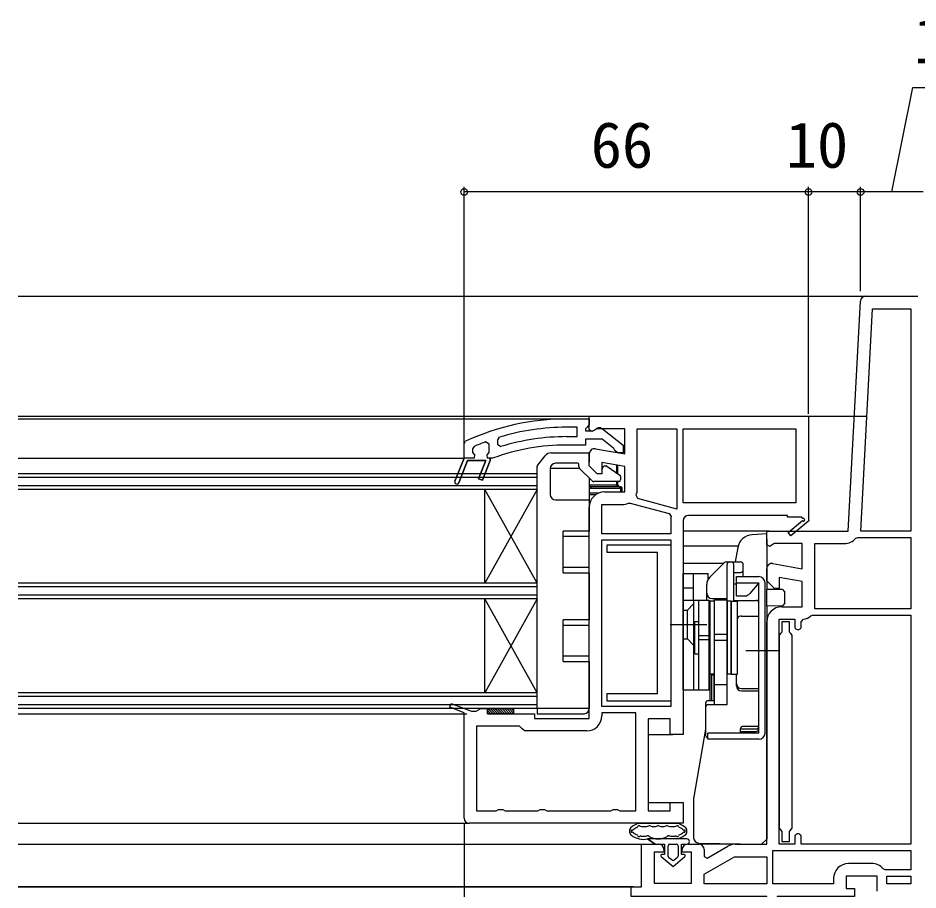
# Model space of a CAD drawing. Units: millimetres, scale not verified. Extents: x -525 to 525, y -783 to 778.
# Drawn here: x 1.5 to 174, y -244.5 to -77.4 of the extents above; entities that cross this region are included whole.
import ezdxf
from ezdxf.enums import TextEntityAlignment as Align

# ---------------------------------------------------------------- set-up
doc = ezdxf.new("R2010")
doc.units = ezdxf.units.MM
doc.header["$LTSCALE"] = 4
for name, color, linetype in [('0-2_YKK_11', 7, 'Continuous'), ('0-4_YKK_12', 2, 'Continuous'), ('0-5_YKK_13', 4, 'Continuous'), ('0-7_YKK_D', 6, 'Continuous')]:
    doc.layers.add(name, color=color, linetype=linetype)
doc.styles.add('ＭＳ ゴシック', font='')
doc.styles.get('ＭＳ ゴシック').set_extended_font_data('MS Gothic')

msp = doc.modelspace()

# ---------------------------------------------------------------- linework, layer by layer
at = {"layer": '0-2_YKK_11'}
for p, q in [((163.949, -130.7), (174, -130.7)), ((126.599, -173.696), (126.599, -176.196)), ((129.8, -235.7), (132, -235.7)), ((165.1, -239.4), (160.7, -239.4))]:
    msp.add_line(p, q, dxfattribs=at)
for points in [[(146.174, -181.915), (151.8, -182.907), (151.8, -178.1), (146.444, -178.1), (145.576, -178.642), (145, -178.323), (145, -175.7), (160.642, -175.7), (162.95, -131.648)], [(106.633, -154.196), (111, -154.196), (111, -155.296), (110.563, -155.792), (110.3, -156.09), (110.3, -156.496), (111.7, -156.496), (112.1, -156.296)], [(110.999, -153.696), (152.999, -153.696), (152.999, -173.562), (153.077, -173.696), (149.658, -176.601), (149.14, -175.991), (151.86, -173.68)], [(112.173, -159.911), (117.799, -160.903), (117.799, -156.096), (112.443, -156.096), (111.575, -156.638), (110.999, -156.319), (110.999, -153.696)], [(106.633, -157.596), (108.7, -157.596), (108.7, -155.796), (106.633, -155.796)], [(113.517, -156.109), (117.5, -159.221), (117.5, -160.696), (116.399, -160.696), (115.899, -160.221), (115.708, -159.851), (113.461, -158.096), (110.3, -158.096), (110.3, -159.196), (106.633, -159.196)], [(127.799, -156.096), (127.799, -171.475), (120.315, -169.47), (119.982, -168.797)], [(120.199, -167.696), (120.199, -156.096), (127.799, -156.096)], [(88.9, -159.491), (88.6, -159.949), (88.6, -160.621), (88.975, -161.106), (88.9, -161.696), (87, -161.696), (85.228, -166.148), (87, -161.696), (87, -158.914), (87.29, -158.461)], [(85.972, -166.444), (87.662, -162.196), (91.139, -162.196), (89.765, -165.648), (90.509, -165.944), (92, -162.196), (92, -161.696), (91.5, -161.696), (91.425, -161.106), (91.8, -160.621), (91.8, -160.596), (91.8, -159.061), (91.125, -158.592)], [(93.755, -157.705), (93.4, -158.183), (93.4, -159.02), (94.048, -159.497)], [(92.617, -161.666), (92.446, -161.696), (92, -161.696), (92, -162.196), (90.509, -165.944), (89.765, -165.648), (91.139, -162.196), (87.662, -162.196), (85.972, -166.444)], [(113.899, -168.196), (117.799, -168.196), (117.799, -163.34), (113.399, -162.565), (113.399, -164.696), (112.499, -164.696), (110.999, -163.196), (110.999, -160.896)], [(126.599, -176.196), (113.399, -176.196), (113.399, -170.596), (117.299, -170.596)], [(118.491, -170.34), (118.825, -170.313), (126.332, -172.324), (126.689, -172.921)], [(86.999, -230.696), (86.999, -210.507), (84.258, -209.47), (84.541, -208.722), (88.439, -210.196), (89.333, -210.196), (89.766, -209.946), (90.199, -209.696), (91.499, -209.696), (91.499, -210.696), (100.499, -210.696), (100.499, -211.596), (110.999, -211.596), (110.999, -171.096)], [(128.999, -173.696), (128.999, -214.696), (126.499, -214.696), (126.499, -211.696), (122.299, -211.696), (122.299, -229.296), (126.499, -229.296), (126.499, -227.696), (128.999, -227.696), (128.999, -231.696), (87.999, -231.696)], [(151.925, -173.302), (151.749, -172.996), (148.999, -172.996), (148.999, -172.696), (129.999, -172.696)], [(162.076, -177.076), (162.458, -176.9), (172.6, -176.9), (172.6, -190.6)], [(172.6, -190.6), (154.2, -190.6), (154.2, -178.1), (159.865, -178.1)], [(147.9, -190.2), (151.8, -190.2), (151.8, -185.344), (147.4, -184.568), (147.4, -186.7), (146.5, -186.7), (145, -185.2), (145, -182.9)], [(138.973, -235.7), (145, -235.7), (145, -193.1)], [(150.4, -234.3), (150.4, -235.7), (147.4, -235.7), (147.4, -192.6), (150.4, -192.6), (150.4, -194)], [(172.6, -191.8), (172.6, -235.7), (151.6, -235.7), (151.6, -234.3)], [(151.6, -194), (151.6, -193.084), (152.048, -192.587)], [(153.455, -191.938), (153.8, -191.8), (172.6, -191.8)], [(119.899, -229.296), (119.899, -210.496), (113.399, -210.496), (113.399, -211.096)], [(110.499, -213.996), (98.594, -213.996), (98.097, -213.546), (97.599, -213.096), (89.399, -213.096), (89.399, -229.296), (93.133, -229.296), (93.566, -229.046), (94.432, -229.046), (94.865, -229.296), (101.133, -229.296), (101.566, -229.046), (102.432, -229.046), (102.865, -229.296), (115.133, -229.296), (115.566, -229.046), (116.432, -229.046), (116.865, -229.296), (119.899, -229.296)], [(166.2, -244.7), (166.2, -241.8), (160.2, -241.8), (160.2, -244.2), (161.8, -244.2), (161.8, -245.7), (147, -245.7), (147, -258.608), (147.25, -258.904), (147.5, -259.2), (147.5, -260.7), (145, -260.7), (145, -245.7), (119, -245.7), (119, -243.9), (121, -243.9), (121, -235.7), (124.3, -235.7)], [(133, -236.7), (133, -238.045), (133.567, -238.373), (137.523, -236.089)], [(125.3, -236.7), (125.3, -237.2), (123.4, -237.2), (123.4, -243.2), (130.6, -243.2), (130.6, -237.2), (128.8, -237.2), (128.8, -236.7)], [(146.2, -236.9), (172.6, -236.9), (172.6, -240.6), (167.692, -240.6), (167.31, -240.422)], [(157.8, -242.3), (157.8, -243.3), (146.2, -243.3), (146.2, -236.9)]]:
    msp.add_lwpolyline(points, dxfattribs=at)
for points in [[(163.045, -175.7), (165.278, -133.1), (172.6, -133.1), (172.6, -175.7)], [(150.599, -170.296), (128.999, -170.296), (128.999, -156.096), (150.599, -156.096)], [(113.399, -209.296), (113.399, -177.396), (126.599, -177.396), (126.599, -209.296)], [(147.4, -195.642), (147.4, -232.658), (147.65, -232.954), (147.9, -233.25), (147.9, -235.2), (149.4, -235.2), (149.4, -233.25), (149.65, -232.954), (149.9, -232.658), (149.9, -195.642), (149.65, -195.346), (149.4, -195.05), (149.4, -193.1), (147.9, -193.1), (147.9, -195.05), (147.65, -195.346)], [(145, -243.3), (133, -243.3), (133, -241.471), (138.839, -238.1), (145, -238.1)], [(172.6, -243.3), (168, -243.3), (168, -241.8), (172.6, -241.8)]]:
    msp.add_lwpolyline(points, close=True, dxfattribs=at)
for centre, radius, start, end in [((163.949, -131.7), 1, 90, 176.99997), ((106.633, -200.196), 46, 90.00001, 114.86598), ((106.633, -200.196), 44.4, 89.99999, 106.86019), ((112.9, -156.896), 1, 51.91328, 143.13011), ((106.633, -200.196), 44.4, 110.44221, 113.53922), ((106.633, -200.196), 42.6, 89.99999, 107.18277), ((106.633, -200.196), 41, 89.99999, 109.98888), ((111.999, -160.896), 1, 79.99999, 179.99998), ((85.6, -166.296), 0.4, 158.30059, 338.30061), ((85.6, -166.296), 0.4, 158.30059, 338.30061), ((113.899, -171.096), 2.9, 90.00001, 179.99999), ((117.299, -167.696), 2.9, 337.68615, 359.99999), ((117.299, -167.696), 2.9, 269.99996, 294.25263), ((129.999, -173.696), 3.4, 166.82613, 179.99998), ((129.999, -173.696), 1, 90.00001, 179.99999), ((152.05, -173.518), 0.25, 220.35701, 120), ((159.865, -175.2), 2.9, 269.99999, 319.67978), ((146, -182.9), 1, 80.00002, 180), ((147.9, -193.1), 2.9, 90.00001, 179.99999), ((151.8, -190.2), 2.4, 275.9378, 313.60284), ((151, -194), 0.6, 179.99999, 0.00001), ((110.499, -211.096), 2.9, 270.00001, 359.99999), ((87.999, -230.696), 1, 180.00001, 269.99999), ((151, -234.3), 0.6, 359.99999, 180.00001), ((124.3, -236.7), 1, 0.00001, 89.99999), ((129.8, -236.7), 1, 90.00001, 179.99999), ((132, -236.7), 1, 0.00001, 89.99999), ((138.973, -238.6), 2.9, 89.99998, 119.99999), ((160.7, -242.3), 2.9, 90.00001, 179.99999), ((165.1, -242.3), 2.9, 40.36099, 89.99999)]:
    msp.add_arc(centre, radius, start, end, dxfattribs=at)
at = {"layer": '0-4_YKK_12'}
for p, q in [((1.5, -130.7), (163.949, -130.7)), ((1.499, -153.696), (111.499, -153.696)), ((1.499, -154.192), (109.999, -154.192)), ((164.268, -153.7), (1.5, -153.7)), ((1.499, -161.696), (86.999, -161.696)), ((100.999, -164.692), (1.499, -164.692)), ((100.999, -165.392), (1.499, -165.392)), ((100.999, -188.692), (100.999, -164.692)), ((100.999, -209.692), (100.999, -164.692)), ((100.999, -166.992), (1.499, -166.992)), ((100.999, -167.692), (1.499, -167.692)), ((90.999, -185.692), (90.999, -167.692)), ((100.999, -185.692), (90.999, -167.692)), ((100.999, -167.692), (90.999, -185.692)), ((145.5, -175.7), (129, -175.7)), ((139.496, -178.6), (129, -178.6)), ((136.7, -181.9), (129, -181.9)), ((100.999, -185.692), (1.499, -185.692)), ((100.999, -186.392), (1.499, -186.392)), ((100.999, -187.992), (1.499, -187.992)), ((100.999, -188.692), (1.499, -188.692)), ((90.999, -206.692), (90.999, -188.692)), ((100.999, -206.692), (90.999, -188.692)), ((100.999, -188.692), (90.999, -206.692)), ((100.999, -206.692), (1.499, -206.692)), ((100.999, -207.392), (1.499, -207.392)), ((100.999, -208.992), (1.499, -208.992)), ((100.999, -209.692), (1.499, -209.692)), ((1.499, -210.696), (87.499, -210.696)), ((122.299, -214.696), (126.999, -214.696)), ((122.299, -227.696), (126.999, -227.696)), ((1.499, -231.696), (87.999, -231.696)), ((1.5, -235.7), (121.5, -235.7)), ((118.864, -235.7), (121.5, -235.7)), ((138.973, -235.7), (132, -235.7)), ((1.5, -243.9), (119.5, -243.9)), ((119.5, -243.9), (1.5, -243.9)), ((119, -243.9), (119.5, -243.9))]:
    msp.add_line(p, q, dxfattribs=at)
at = {"layer": '0-5_YKK_13'}
for p, q in [((101.065, -163.114), (102.549, -161.259)), ((103.72, -160.696), (110.799, -160.696)), ((111.02, -160.696), (110.999, -160.696)), ((110.999, -160.896), (110.999, -160.696)), ((110.999, -160.896), (110.999, -162.489)), ((100.999, -209.696), (100.999, -163.301)), ((103.499, -163.696), (103.499, -168.696)), ((109.171, -163.696), (103.499, -163.696)), ((108.799, -162.696), (104.499, -162.696)), ((108.999, -163.317), (108.999, -162.896)), ((111.525, -166.05), (109.146, -163.671)), ((113.399, -163.889), (113.742, -163.296)), ((113.915, -163.196), (114.236, -163.196)), ((114.351, -163.232), (116.872, -164.997)), ((116.199, -163.058), (116.199, -164.526)), ((116.499, -164.737), (116.499, -163.111)), ((110.999, -165.524), (110.999, -169.696)), ((116.999, -165.243), (116.999, -165.896)), ((116.999, -167.196), (111.299, -167.196)), ((111.299, -167.196), (111.299, -167.496)), ((116.699, -166.196), (111.878, -166.196)), ((116.199, -166.196), (116.199, -166.896)), ((116.199, -166.896), (116.499, -166.896)), ((116.499, -166.896), (116.499, -166.196)), ((112.841, -168.396), (110.999, -168.396)), ((110.999, -168.696), (112.272, -168.696)), ((111.299, -167.496), (116.999, -167.496)), ((116.999, -167.496), (116.999, -168.196)), ((117.299, -168.196), (117.299, -167.496)), ((104.499, -169.696), (110.999, -169.696)), ((110.999, -169.696), (110.999, -175.696)), ((105.999, -183.696), (105.999, -175.696)), ((110.999, -175.696), (105.999, -175.696)), ((144.999, -176.217), (142.209, -176.388)), ((144.999, -177.216), (144.999, -176.217)), ((144.999, -177.216), (144.999, -186.867)), ((139.438, -178.862), (138.955, -181.6)), ((110.999, -182.696), (105.999, -182.696)), ((110.999, -183.696), (110.999, -182.696)), ((134.086, -184.514), (136.854, -181.746)), ((137.207, -181.6), (140, -181.6)), ((137.4, -188.9), (137.4, -182.1)), ((138.7, -188.967), (138.7, -182.1)), ((140.5, -184.4), (140.5, -182.1)), ((105.999, -183.696), (110.999, -183.696)), ((110.999, -183.696), (110.999, -192.696)), ((129, -206.1), (129, -183.8)), ((129, -183.8), (133.8, -183.8)), ((131, -188.9), (131, -183.8)), ((133.8, -184.875), (133.8, -183.8)), ((138.7, -183.6), (140, -183.6)), ((133.5, -188.9), (133.5, -185.928)), ((138.7, -185.8), (139.2, -185.8)), ((139.2, -185.6), (143.5, -185.6)), ((143.5, -185.6), (141.762, -187.671)), ((143.5, -214.4), (143.5, -185.6)), ((143.5, -191.979), (143.5, -186.3)), ((144.7, -214.4), (144.7, -185.6)), ((129, -186.6), (131, -186.6)), ((144.999, -190.067), (144.999, -186.867)), ((147.999, -186.894), (144.999, -186.867)), ((147.999, -186.894), (148.499, -187.402)), ((148.499, -189.532), (148.499, -187.402)), ((129, -188.9), (134, -188.9)), ((129.8, -190.85), (131, -189.65)), ((131, -188.9), (131, -206.1)), ((132, -206.1), (132, -188.9)), ((134, -206.1), (134, -188.9)), ((134.9, -189.1), (134.1, -189.1)), ((134.1, -189.1), (134.1, -203.1)), ((134.5, -188.6), (137.4, -188.6)), ((134.9, -189.1), (134.9, -203.1)), ((137.4, -208.921), (137.4, -188.9)), ((138.2, -189.1), (137.4, -189.1)), ((137.4, -189.1), (137.4, -203.1)), ((138.2, -189.1), (138.2, -203.1)), ((138.2, -203.1), (138.2, -189.1)), ((138.2, -189.1), (139.4, -189.1)), ((138.7, -188.967), (143, -188.967)), ((139.2, -188.1), (140.843, -188.1)), ((139.4, -203.1), (139.4, -189.1)), ((148.499, -189.532), (147.999, -190.041)), ((129, -190.85), (129.8, -190.85)), ((129.8, -196.35), (129.8, -190.85)), ((147.999, -190.041), (144.999, -190.067)), ((144.999, -190.067), (144.999, -234.718)), ((105.999, -200.696), (105.999, -192.696)), ((110.999, -192.696), (105.999, -192.696)), ((131.2, -199.2), (131.2, -193)), ((131.2, -193), (132, -193)), ((132, -199.2), (132, -193)), ((134, -193.1), (134.1, -193.1)), ((140.2, -191.979), (143.5, -191.979)), ((126.5, -193.6), (133.5, -193.6)), ((129, -196.35), (129.8, -196.35)), ((129.8, -196.35), (131, -197.55)), ((132, -195.708), (134, -195.708)), ((132, -196.492), (134, -196.492)), ((137.4, -195.531), (134.9, -195.531)), ((137.4, -196.669), (134.9, -196.669)), ((110.999, -199.696), (105.999, -199.696)), ((110.999, -200.696), (110.999, -199.696)), ((131.2, -199.2), (132, -199.2)), ((134, -199.1), (134.1, -199.1)), ((141, -198.6), (147.2, -198.6)), ((105.999, -200.696), (110.999, -200.696)), ((110.999, -200.696), (110.999, -209.696)), ((134.1, -203.1), (134.1, -208.167)), ((134.9, -203.1), (134.1, -203.1)), ((134.9, -208.167), (134.9, -203.239)), ((137.4, -208.921), (137.4, -203.1)), ((138.2, -203.1), (137.4, -203.1)), ((138.2, -203.1), (139.4, -203.1)), ((139.2, -205.336), (139.2, -203.1)), ((134.9, -205.1), (137.4, -205.1)), ((129, -206.1), (134, -206.1)), ((140.2, -205.886), (143.5, -205.886)), ((140.2, -206.336), (143.5, -206.336)), ((143.5, -213.141), (143.5, -206.336)), ((133.3, -208.667), (133.3, -214.839)), ((133.8, -208.167), (134.9, -208.167)), ((144.999, -208.7), (144.999, -233.7)), ((91.499, -210.072), (92.124, -210.696)), ((91.573, -209.696), (92.573, -210.696)), ((92.022, -209.696), (93.022, -210.696)), ((92.471, -209.696), (93.471, -210.696)), ((92.92, -209.696), (93.92, -210.696)), ((93.369, -209.696), (94.369, -210.696)), ((93.818, -209.696), (94.818, -210.696)), ((94.267, -209.696), (95.267, -210.696)), ((94.716, -209.696), (95.716, -210.696)), ((95.165, -209.696), (96.165, -210.696)), ((95.614, -209.696), (96.499, -210.582)), ((96.063, -209.696), (96.499, -210.133)), ((100.999, -209.696), (100.999, -210.696)), ((110.999, -209.696), (100.999, -209.696)), ((133.8, -208.921), (137.4, -208.921)), ((91.499, -210.521), (91.675, -210.696)), ((100.999, -210.696), (109.999, -210.696)), ((133.3, -213.67), (131.015, -226.631)), ((140, -214.4), (140, -213.511)), ((140, -213.6), (143, -213.6)), ((143.5, -213.141), (140.369, -213.141)), ((143.5, -213.6), (143.5, -213.141)), ((143.5, -214.4), (133.7, -214.4)), ((133.7, -215.6), (133.7, -214.4)), ((143.5, -215.6), (133.7, -215.6)), ((140.1, -214.1), (143, -214.1)), ((130.999, -226.805), (130.999, -234.49)), ((120.71, -231.7), (127.691, -231.7)), ((120.989, -232.3), (121.991, -232.3)), ((123.05, -232.3), (123.671, -232.3)), ((124.73, -232.3), (125.351, -232.3)), ((126.41, -232.3), (127.412, -232.3)), ((129.702, -234.7), (122.151, -234.7)), ((123.601, -235.7), (125.401, -235.7)), ((123.601, -235.7), (125.401, -235.7)), ((125.401, -235.7), (125.401, -237.7)), ((126.101, -238), (126.101, -236)), ((126.401, -235.7), (127.701, -235.7)), ((128.001, -236), (128.001, -238)), ((128.701, -235.7), (129.701, -235.7)), ((128.701, -237.7), (128.701, -235.7)), ((128.701, -235.7), (129.701, -235.7)), ((144.999, -234.734), (144.999, -234.718)), ((125.401, -237.7), (124.903, -237.7)), ((129.198, -237.7), (128.701, -237.7)), ((124.772, -238.056), (127.051, -240)), ((126.856, -238.782), (126.206, -238.228)), ((127.051, -240), (129.33, -238.056)), ((127.895, -238.228), (127.245, -238.782))]:
    msp.add_line(p, q, dxfattribs=at)
for points in [[(116.199, -167.196), (116.199, -166.896), (110.999, -166.896)], [(117.299, -167.496), (116.999, -167.496), (116.999, -167.196)], [(105.999, -176.696), (110.999, -176.696), (110.999, -175.696)], [(139.2, -188.1), (139.2, -184.4), (143.5, -184.4)], [(137.4, -188.9), (134.9, -188.9), (134.9, -208.921)], [(105.999, -193.696), (110.999, -193.696), (110.999, -192.696)], [(134.5, -208.167), (134.5, -203.239), (134.9, -203.239)], [(140.369, -213.142), (140.33, -213.144), (140.276, -213.157), (140.216, -213.182), (140.156, -213.221), (140.102, -213.272), (140.057, -213.332), (140.025, -213.398), (140.006, -213.467), (140, -213.531)], [(122.151, -234.7), (123.601, -235.7), (122.151, -234.7)], [(131.982, -235.49), (144, -235.7), (144.999, -234.734)]]:
    msp.add_lwpolyline(points, dxfattribs=at)
for points in [[(126.599, -178.296), (126.599, -208.296), (114.399, -208.296), (114.399, -206.796), (124.099, -206.796), (124.099, -179.796), (114.399, -179.796), (114.399, -178.296)], [(96.499, -209.696), (96.499, -210.696), (91.499, -210.696), (91.499, -209.696)]]:
    msp.add_lwpolyline(points, close=True, dxfattribs=at)
for centre, radius, start, end in [((103.72, -162.196), 1.5, 90, 141.34019), ((110.799, -160.896), 0.2, 0, 90), ((101.299, -163.301), 0.3, 141.34019, 180), ((104.499, -163.696), 1, 90, 180), ((108.799, -162.896), 0.2, 0, 90), ((109.499, -163.317), 0.5, 180, 225), ((113.915, -163.396), 0.2, 90, 150), ((114.236, -163.396), 0.2, 55, 90), ((116.699, -165.243), 0.3, 0, 55), ((111.299, -166.896), 0.3, 180, 270), ((111.878, -165.696), 0.5, 225, 270), ((116.799, -166.896), 0.3, 180, 270), ((116.699, -165.896), 0.3, 270, 0), ((116.999, -167.496), 0.3, 0, 90), ((104.499, -168.696), 1, 180, 270), ((111.299, -166.896), 0.6, 240, 270), ((142.392, -179.383), 3, 93.5, 170), ((137.207, -182.1), 0.5, 90, 135), ((137.9, -182.1), 0.5, 90, 180), ((138.2, -182.1), 0.5, 0, 90), ((140, -182.1), 0.5, 0, 90), ((135.5, -185.928), 2, 135, 180), ((140, -183.1), 0.5, 270, 0), ((143.5, -185.6), 1.2, 0, 90), ((143, -186.3), 0.5, 0, 57.6926), ((134.5, -187.6), 1, 180, 270), ((140.843, -186.9), 1.2, 270, 320), ((143, -189.467), 0.5, 0, 90), ((140.2, -192.979), 1, 90, 143.1301), ((134.5, -202.3), 1, 240, 246.42182), ((140.2, -204.886), 1, 180, 270), ((140.2, -205.336), 1, 180, 270), ((133.8, -208.667), 0.5, 90, 180), ((109.999, -209.696), 1, 270, 0), ((133.8, -209.421), 0.5, 90, 180), ((143, -213.1), 0.5, 270, 355.24516), ((143, -213.6), 0.5, 270, 0), ((133.8, -214.839), 0.5, 180, 258.46304), ((140.1, -213.6), 0.5, 258.46304, 270), ((143.5, -214.4), 1.2, 270, 0), ((131.999, -226.805), 1, 170, 180), ((119.699, -233.2), 1, 127.38277, 232.61723), ((121.399, -235.425), 3.8, 102.43989, 127.38277), ((121.399, -235.425), 3.2, 112.8033, 128.87367), ((120.043, -232.198), 0.3, 292.8033, 342.58405), ((120.52, -232.348), 0.2, 54.106, 162.58405), ((120.71, -232.3), 0.6, 90, 102.43989), ((120.989, -231.7), 0.6, 234.106, 270), ((121.991, -231.7), 0.6, 270, 311.40962), ((122.521, -232.3), 0.2, 48.59038, 131.40962), ((123.05, -231.7), 0.6, 228.59038, 270), ((123.671, -231.7), 0.6, 270, 311.40962), ((124.201, -232.3), 0.2, 48.59038, 131.40962), ((124.73, -231.7), 0.6, 228.59038, 270), ((125.351, -231.7), 0.6, 270, 311.40962), ((125.881, -232.3), 0.2, 48.59038, 131.40962), ((126.41, -231.7), 0.6, 228.59038, 270), ((127.412, -231.7), 0.6, 270, 305.89399), ((127.691, -232.3), 0.6, 77.56012, 90), ((127.881, -232.348), 0.2, 17.41595, 125.89399), ((127.002, -235.425), 3.8, 52.61723, 77.56012), ((128.358, -232.198), 0.3, 197.41595, 247.1967), ((127.002, -235.425), 3.2, 51.12634, 67.1967), ((128.702, -233.2), 1, 307.38277, 52.61723), ((119.199, -233.2), 0.2, 89.61392, 270.38608), ((121.399, -230.975), 3.8, 232.61723, 281.41207), ((119.203, -232.7), 0.3, 269.61392, 308.87367), ((119.203, -233.7), 0.3, 51.12633, 90.38608), ((121.399, -230.975), 3.2, 231.12633, 247.1967), ((120.043, -234.202), 0.3, 17.41595, 67.1967), ((120.52, -234.052), 0.2, 197.41595, 310.68193), ((120.846, -234.431), 0.3, 80.90118, 130.68193), ((121.399, -230.975), 3.2, 260.90118, 281.41207), ((122.151, -234.7), 0.6, 57.36313, 101.41207), ((124.201, -231.5), 3.2, 237.36313, 302.63687), ((126.25, -234.7), 0.6, 78.58793, 122.63687), ((127.002, -230.975), 3.2, 258.58793, 279.09882), ((127.555, -234.431), 0.3, 49.31808, 99.09882), ((127.881, -234.052), 0.2, 229.31808, 342.58405), ((127.002, -230.975), 3.8, 281.41207, 307.38277), ((128.358, -234.202), 0.3, 112.8033, 162.58405), ((127.002, -230.975), 3.2, 292.8033, 308.87367), ((129.198, -232.7), 0.3, 231.12634, 270.38612), ((129.198, -233.7), 0.3, 89.61393, 128.87367), ((129.202, -233.2), 0.2, 269.61393, 90.38612), ((131.999, -234.49), 1, 180, 269), ((126.401, -236), 0.3, 90, 180), ((127.701, -236), 0.3, 0, 90), ((129.701, -235.2), 0.5, 270.00002, 270.11467), ((129.702, -235.2), 0.5, 270.11462, 89.88538), ((124.903, -237.902), 0.202, 90.00003, 229.53622), ((126.401, -238), 0.3, 180, 229.53619), ((127.701, -238), 0.3, 310.46381, 0), ((129.198, -237.902), 0.202, 310.46381, 90), ((127.051, -238.554), 0.3, 229.53619, 310.46381)]:
    msp.add_arc(centre, radius, start, end, dxfattribs=at)
at = {"layer": '0-7_YKK_D'}
for p, q in [((87, -159.649), (87, -109.7)), ((153, -153.2), (153, -109.7)), ((153, -153.2), (153, -109.7)), ((163, -129.7), (163, -109.7)), ((163, -129.7), (163, -109.7)), ((153, -110.7), (87, -110.7)), ((163, -110.7), (153, -110.7)), ((175, -110.7), (163, -110.7)), ((87, -231.7), (87, -409.7))]:
    msp.add_line(p, q, dxfattribs=at)
msp.add_lwpolyline([(169, -110.7), (173.038, -90.7), (191.765, -90.7)], dxfattribs=at)
for centre in [(87, -110.7), (153, -110.7), (153, -110.7), (163, -110.7), (163, -110.7)]:
    msp.add_circle(centre, 0.637, dxfattribs=at)

# ---------------------------------------------------------------- texts
at = {"layer": '0-7_YKK_D', "style": 'ＭＳ ゴシック'}
for s, p in [('12', (173.197, -88.7)), ('66', (111.273, -108.7)), ('10', (148.659, -108.7))]:
    msp.add_text(s, height=8.798, dxfattribs=at).set_placement(p, align=Align.BOTTOM_LEFT)

doc.saveas('drawing.dxf')
